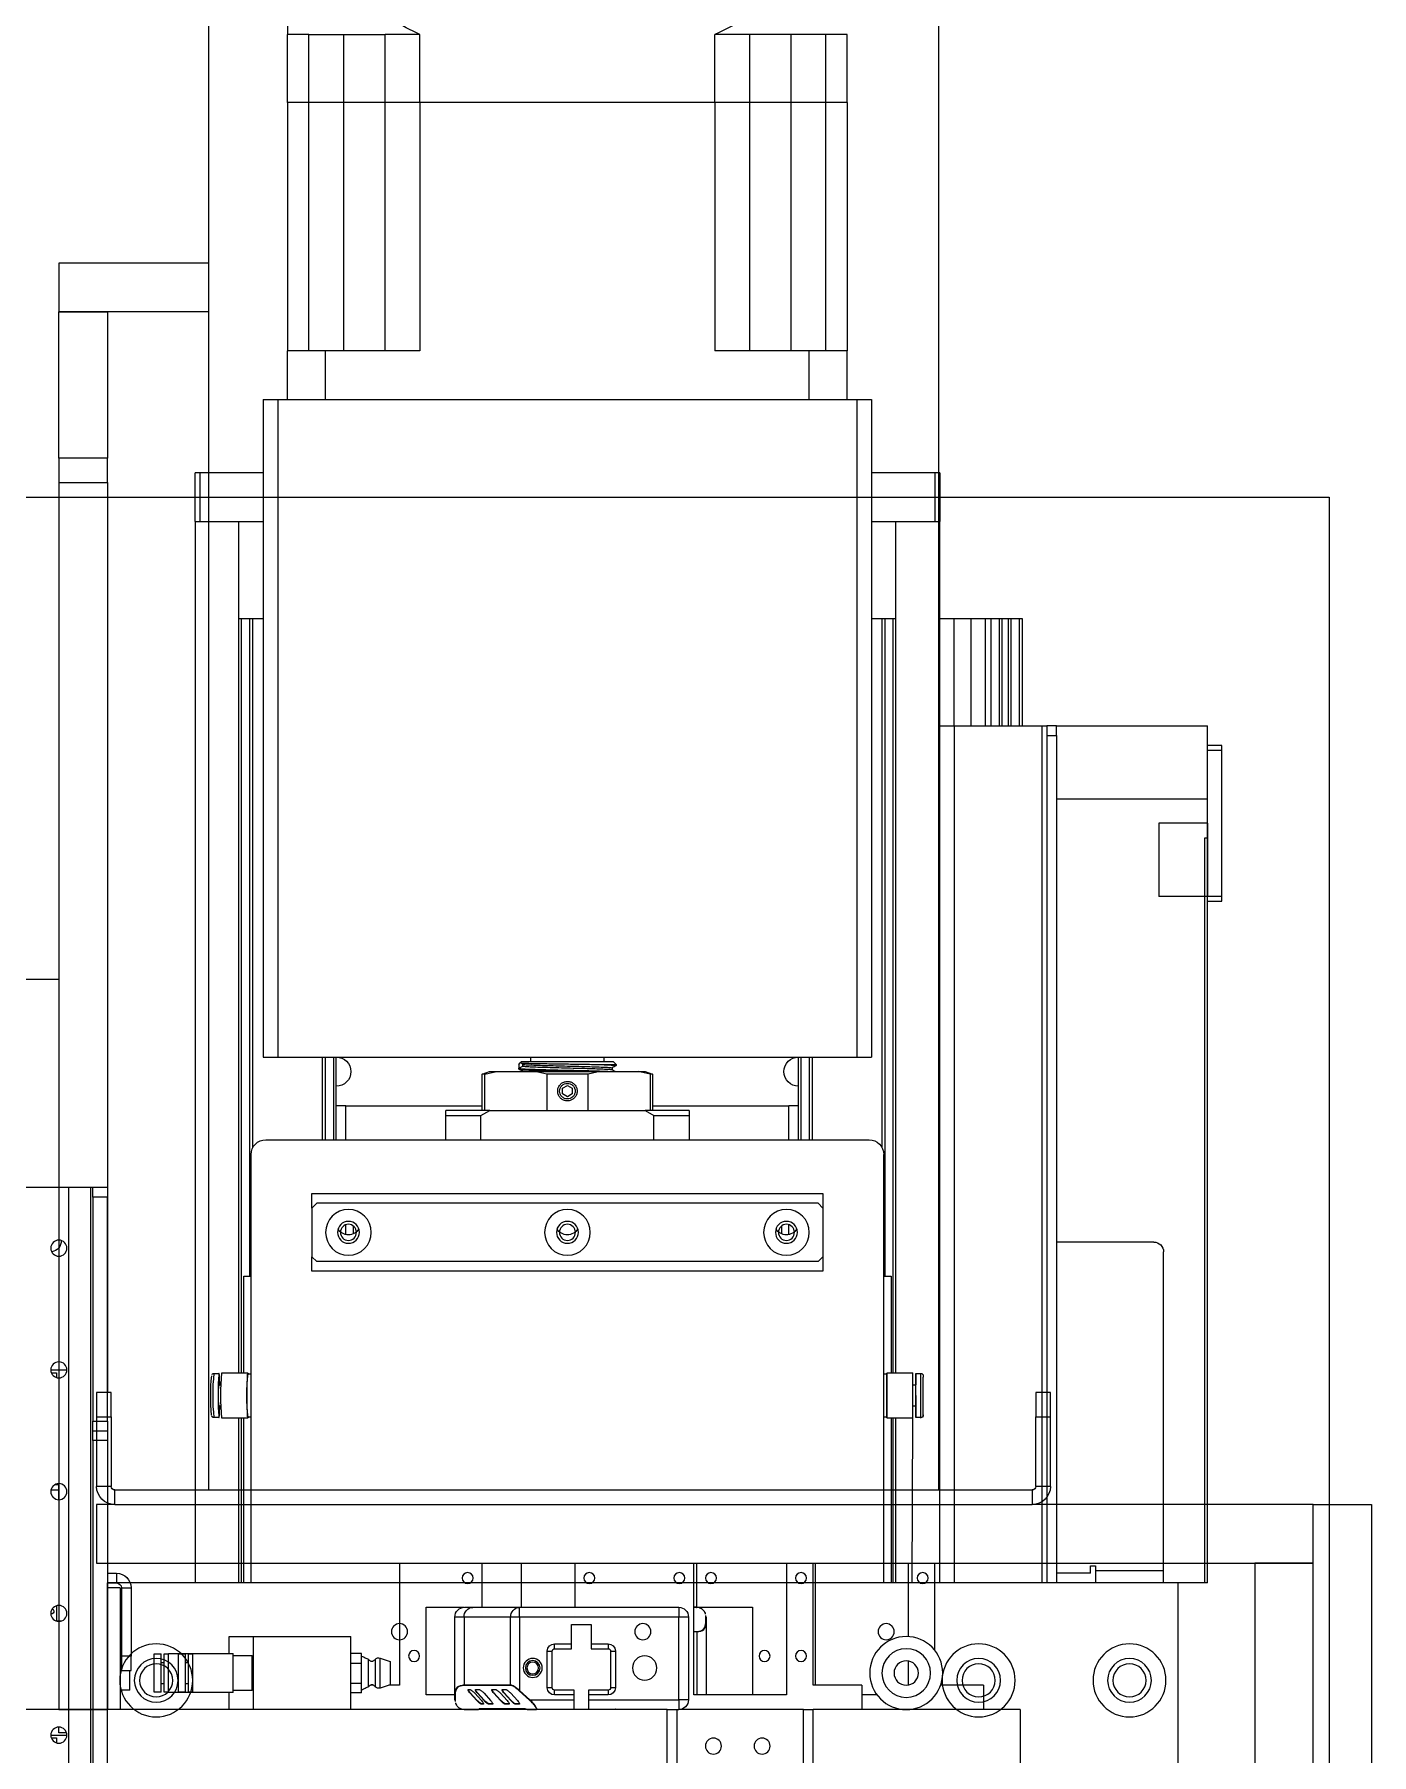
# Model space of a CAD drawing. Extents: x 500 to 100500, y -14500 to 21140.
# Drawn here: x 13982.7 to 14257.5, y -5507.3 to -5154 of the extents above; entities that cross this region are included whole.
import ezdxf

# ---------------------------------------------------------------- set-up
doc = ezdxf.new("R2010")
doc.units = 0
doc.linetypes.add('SLD-Solid', pattern=[0])
doc.layers.get('0').update_dxf_attribs({"linetype": 'CONTINUOUS'})
doc.layers.add('D', color=7, linetype='CONTINUOUS')
doc.layers.add('M06SMMF-001B', color=7, linetype='CONTINUOUS')
doc.layers.add('MODEL', color=7, linetype='SLD-Solid', lineweight=15)

# ---------------------------------------------------------------- blocks, each defined once
blk = doc.blocks.new('KA$C91237a23')
at = {"color": 0}
blk.add_lwpolyline([(244, 637.31), (340, 637.31), (340, 1345.85), (244, 1345.85)], close=True, dxfattribs=at)
at = {"layer": 'MODEL', "color": 4}
for p, q in [((84, 1582.6), (88.38, 1582.6)), ((84, 1568.6), (84, 1582.6)), ((88.38, 1582.6), (104.04, 1582.6)), ((88.38, 1568.6), (88.38, 1582.6)), ((95.54, 1568.6), (95.54, 1582.6)), ((104.04, 1582.6), (111.19, 1582.6)), ((104.04, 1568.6), (104.04, 1582.6)), ((111.19, 1568.6), (111.19, 1582.6)), ((171.81, 1582.6), (178.96, 1582.6)), ((171.81, 1568.6), (171.81, 1582.6)), ((178.96, 1568.6), (178.96, 1582.6)), ((194.62, 1582.6), (178.96, 1582.6)), ((187.46, 1568.6), (187.46, 1582.6)), ((194.62, 1582.6), (199, 1582.6)), ((194.62, 1568.6), (194.62, 1582.6)), ((199, 1568.6), (199, 1582.6)), ((84, 1568.6), (88.38, 1568.6)), ((84, 1568.6), (84, 1517.6)), ((88.38, 1568.6), (95.54, 1568.6)), ((88.38, 1517.6), (88.38, 1568.6)), ((95.54, 1568.6), (104.04, 1568.6)), ((95.54, 1517.6), (95.54, 1568.6)), ((104.04, 1568.6), (111.19, 1568.6)), ((104.04, 1517.6), (104.04, 1568.6)), ((111.19, 1568.6), (171.81, 1568.6)), ((111.19, 1568.6), (111.19, 1517.6)), ((171.81, 1568.6), (178.96, 1568.6)), ((171.81, 1568.6), (171.81, 1517.6)), ((178.96, 1568.6), (187.46, 1568.6)), ((178.96, 1517.6), (178.96, 1568.6)), ((187.46, 1568.6), (194.62, 1568.6)), ((187.46, 1517.6), (187.46, 1568.6)), ((194.62, 1568.6), (199, 1568.6)), ((194.62, 1517.6), (194.62, 1568.6)), ((199, 1568.6), (199, 1517.6)), ((84, 1517.6), (91.8, 1517.6)), ((84, 1507.6), (84, 1517.6)), ((91.8, 1517.6), (111.19, 1517.6)), ((91.8, 1507.6), (91.8, 1517.6)), ((171.81, 1517.6), (191.2, 1517.6)), ((191.2, 1507.6), (191.2, 1517.6)), ((191.2, 1517.6), (199, 1517.6)), ((199, 1507.6), (199, 1517.6)), ((79, 1507.6), (79, 1372.6)), ((82, 1507.6), (79, 1507.6)), ((82, 1507.6), (82, 1372.6)), ((201, 1507.6), (82, 1507.6)), ((201, 1507.6), (201, 1372.6)), ((204, 1507.6), (201, 1507.6)), ((204, 1507.6), (204, 1372.6)), ((65, 1492.6), (65, 1482.6)), ((65, 1492.6), (66, 1492.6)), ((66, 1492.6), (66, 1482.6)), ((66, 1492.6), (79, 1492.6)), ((204, 1492.6), (217, 1492.6)), ((217, 1492.6), (217, 1482.6)), ((217, 1492.6), (218, 1492.6)), ((218, 1482.6), (218, 1492.6)), ((65, 1264.6), (65, 1482.6)), ((74, 1482.6), (65, 1482.6)), ((74, 1462.6), (74, 1482.6)), ((79, 1482.6), (74, 1482.6)), ((209, 1482.6), (204, 1482.6)), ((209, 1462.6), (209, 1482.6)), ((218, 1482.6), (209, 1482.6)), ((218, 1482.6), (218, 1264.6)), ((48, 1440.6), (48, 1462.6)), ((48, 1462.6), (48.61, 1462.6)), ((48.61, 1440.6), (48.61, 1462.6)), ((48.61, 1462.6), (50.31, 1462.6)), ((50.31, 1440.6), (50.31, 1462.6)), ((50.31, 1462.6), (50.84, 1462.6)), ((50.84, 1440.6), (50.84, 1462.6)), ((50.84, 1462.6), (52.17, 1462.6)), ((52.17, 1440.6), (52.17, 1462.6)), ((52.17, 1462.6), (52.69, 1462.6)), ((52.69, 1440.6), (52.69, 1462.6)), ((52.69, 1462.6), (54.4, 1462.6)), ((54.4, 1440.6), (54.4, 1462.6)), ((54.4, 1462.6), (55.62, 1462.6)), ((55.62, 1440.6), (55.62, 1462.6)), ((55.62, 1462.6), (58.55, 1462.6)), ((58.55, 1440.6), (58.55, 1462.6)), ((58.55, 1462.6), (62, 1462.6)), ((62, 1440.6), (62, 1462.6)), ((62, 1462.6), (65, 1462.6)), ((65, 1440.6), (65, 1462.6)), ((65, 1462.6), (65, 1462.6)), ((74, 1307.75), (74, 1462.6)), ((74, 1462.6), (74.53, 1462.6)), ((74, 1307.75), (74, 1462.6)), ((74, 1462.6), (74, 1462.6)), ((74.53, 1307.75), (74.53, 1462.6)), ((74.53, 1462.6), (76.23, 1462.6)), ((76.23, 1327.6), (76.23, 1462.6)), ((76.23, 1462.6), (76.84, 1462.6)), ((76.84, 1353.99), (76.84, 1462.6)), ((76.84, 1462.6), (79, 1462.6)), ((204, 1462.6), (206.16, 1462.6)), ((206.16, 1353.99), (206.16, 1462.6)), ((206.16, 1462.6), (206.77, 1462.6)), ((206.77, 1327.6), (206.77, 1462.6)), ((206.77, 1462.6), (208.47, 1462.6)), ((208.47, 1307.75), (208.47, 1462.6)), ((208.47, 1462.6), (209, 1462.6)), ((209, 1307.75), (209, 1462.6)), ((10, 1425.6), (10, 1440.6)), ((41, 1440.6), (10, 1440.6)), ((41, 1438.6), (41, 1440.6)), ((41, 1440.6), (43, 1440.6)), ((43, 1438.6), (41, 1438.6)), ((41, 1438.6), (41, 1264.6)), ((43, 1440.6), (43, 1438.6)), ((44, 1440.6), (43, 1440.6)), ((43, 1438.6), (43, 1264.6)), ((62, 1440.6), (44, 1440.6)), ((44, 1440.6), (44, 1264.6)), ((65, 1440.6), (62, 1440.6)), ((62, 1440.6), (62, 1264.6)), ((7, 1436.6), (10, 1436.6)), ((7, 1435.6), (7, 1436.6)), ((7, 1405.6), (7, 1435.6)), ((10, 1435.6), (7, 1435.6)), ((10, 1405.6), (10, 1435.6)), ((41, 1425.6), (10, 1425.6)), ((10, 1420.6), (10, 1405.6)), ((10, 1420.6), (20, 1420.6)), ((20, 1420.6), (20, 1405.6)), ((10.5, 1417.6), (10, 1417.6)), ((10, 1264.6), (10, 1417.6)), ((10.5, 1264.6), (10.5, 1417.6)), ((7, 1405.6), (10, 1405.6)), ((7, 1404.6), (7, 1405.6)), ((10, 1404.6), (7, 1404.6)), ((10, 1405.6), (20, 1405.6)), ((82, 1372.6), (79, 1372.6)), ((201, 1372.6), (82, 1372.6)), ((91.16, 1355.6), (91.16, 1372.6)), ((91.77, 1355.6), (91.77, 1372.6)), ((93.47, 1355.6), (93.47, 1372.6)), ((94, 1355.6), (94, 1372.6)), ((132, 1371.6), (131.5, 1371.1)), ((131.5, 1371.1), (131.5, 1370.85)), ((136.53, 1371.1), (131.5, 1371.1)), ((132, 1371.6), (151, 1371.6)), ((134, 1372.6), (134, 1371.6)), ((149, 1371.6), (149, 1372.6)), ((150.69, 1370.76), (150.69, 1371.13)), ((151.5, 1370.29), (150.69, 1370.76)), ((151.18, 1371.42), (151, 1371.6)), ((151.5, 1371.1), (151.18, 1371.42)), ((151.5, 1371.1), (151.5, 1370.29)), ((189, 1355.6), (189, 1372.6)), ((189, 1355.6), (189, 1372.6)), ((189.53, 1355.6), (189.53, 1372.6)), ((191.23, 1355.6), (191.23, 1372.6)), ((191.84, 1355.6), (191.84, 1372.6)), ((204, 1372.6), (201, 1372.6)), ((125.5, 1369.6), (124, 1369.1)), ((124, 1369.1), (124, 1361.6)), ((124, 1369.1), (124.52, 1369.1)), ((124.52, 1369.1), (126.96, 1369.6)), ((124.52, 1369.1), (124.52, 1361.6)), ((126.96, 1369.6), (125.5, 1369.6)), ((134.83, 1369.6), (126.96, 1369.6)), ((132.31, 1370.38), (132.31, 1370.01)), ((148.17, 1369.6), (134.83, 1369.6)), ((134.83, 1369.6), (137.27, 1369.1)), ((137.27, 1369.1), (145.73, 1369.1)), ((137.27, 1361.6), (137.27, 1369.1)), ((145.73, 1369.1), (148.17, 1369.6)), ((145.73, 1369.1), (145.73, 1361.6)), ((156.04, 1369.6), (148.17, 1369.6)), ((150.69, 1369.6), (150.69, 1369.63)), ((150.69, 1369.6), (150.69, 1369.63)), ((151.5, 1370.1), (151.5, 1370.29)), ((158.48, 1369.1), (156.04, 1369.6)), ((157.5, 1369.6), (156.04, 1369.6)), ((159, 1369.1), (157.5, 1369.6)), ((158.48, 1361.6), (158.48, 1369.1)), ((158.48, 1369.1), (159, 1369.1)), ((159, 1361.6), (159, 1369.1)), ((141.5, 1366.75), (140.5, 1366.18)), ((140.5, 1366.18), (140.5, 1365.02)), ((140.5, 1365.02), (141.5, 1364.45)), ((142.5, 1366.18), (141.5, 1366.75)), ((141.5, 1364.45), (142.5, 1365.02)), ((142.5, 1365.02), (142.5, 1366.18)), ((94, 1362.6), (96, 1362.6)), ((96, 1355.6), (96, 1362.6)), ((124, 1362.6), (96, 1362.6)), ((116.5, 1361.6), (125.55, 1361.6)), ((116.5, 1361.6), (116.5, 1360.6)), ((123.72, 1360.6), (116.5, 1360.6)), ((116.5, 1360.6), (116.5, 1355.6)), ((125.55, 1361.6), (123.72, 1360.6)), ((123.72, 1355.6), (123.72, 1360.6)), ((157.45, 1361.6), (125.55, 1361.6)), ((159.28, 1360.6), (157.45, 1361.6)), ((157.45, 1361.6), (166.5, 1361.6)), ((187, 1362.6), (159, 1362.6)), ((159.28, 1355.6), (159.28, 1360.6)), ((166.5, 1360.6), (159.28, 1360.6)), ((166.5, 1360.6), (166.5, 1361.6)), ((166.5, 1355.6), (166.5, 1360.6)), ((187, 1355.6), (187, 1362.6)), ((187, 1362.6), (189, 1362.6)), ((203.5, 1355.6), (79.5, 1355.6)), ((76.5, 1264.6), (76.5, 1352.6)), ((206.5, 1264.6), (206.5, 1352.6)), ((194, 1344.6), (89, 1344.6)), ((89, 1344.6), (89, 1341.6)), ((90, 1342.6), (89, 1341.6)), ((90, 1342.6), (193, 1342.6)), ((194, 1341.6), (193, 1342.6)), ((194, 1341.6), (194, 1344.6)), ((239, 1345.85), (236, 1345.85)), ((236, 1345.85), (236, 1343.85)), ((236, 1343.85), (239, 1343.85)), ((236, 1297.85), (236, 1343.85)), ((236, 1343.85), (239, 1343.85)), ((236, 1297.85), (236, 1343.85)), ((239, 1343.85), (239, 1345.85)), ((239.5, 1345.85), (239, 1345.85)), ((239.5, 1345.85), (239, 1345.85)), ((239, 1343.85), (239, 1297.85)), ((239, 1343.85), (239, 1297.85)), ((371, 1345.85), (239.5, 1345.85)), ((371, 1345.85), (239.5, 1345.85)), ((239.5, 1345.85), (239.5, 1202.6)), ((89, 1341.6), (89, 1331.6)), ((194, 1341.6), (194, 1331.6)), ((96, 1336.15), (96, 1338.17)), ((97.5, 1337.91), (97.5, 1336.31)), ((185.5, 1337.91), (185.5, 1336.31)), ((187, 1336.15), (187, 1338.17)), ((19, 1264.6), (19, 1332.6)), ((21, 1334.6), (41, 1334.6)), ((89, 1331.6), (90, 1330.6)), ((89, 1331.6), (89, 1328.6)), ((89, 1328.6), (194, 1328.6)), ((90, 1330.6), (193, 1330.6)), ((193, 1330.6), (194, 1331.6)), ((194, 1328.6), (194, 1331.6)), ((76.5, 1327.6), (75, 1327.6)), ((75, 1327.6), (75, 1307.75)), ((208, 1327.6), (206.5, 1327.6)), ((208, 1307.75), (208, 1327.6)), ((69.9, 1307.65), (68.9, 1307.65)), ((75.85, 1307.75), (70.5, 1307.75)), ((76.5, 1307.55), (75.85, 1307.55)), ((207.14, 1307.55), (206.5, 1307.55)), ((212.49, 1307.75), (207.14, 1307.75)), ((214.09, 1307.65), (213.09, 1307.65)), ((244.35, 1308.27), (247.65, 1308.27)), ((246.5, 1307.77), (246.5, 1306.78)), ((247.54, 1307.77), (246.5, 1307.77)), ((70.5, 1305.3), (69.9, 1305.3)), ((213.09, 1305.3), (212.65, 1305.3)), ((69.9, 1300.91), (70.5, 1300.91)), ((212.65, 1300.91), (213.09, 1300.91)), ((68.9, 1298.55), (69.9, 1298.55)), ((70.5, 1298.45), (75.85, 1298.45)), ((74, 1264.6), (74, 1298.55)), ((74, 1264.6), (74, 1298.55)), ((74.53, 1264.6), (74.53, 1298.55)), ((75, 1298.55), (75, 1264.6)), ((75.85, 1298.65), (76.5, 1298.65)), ((206.5, 1298.65), (207.14, 1298.65)), ((207.14, 1298.45), (212.49, 1298.45)), ((208, 1264.6), (208, 1298.45)), ((208.47, 1264.6), (208.47, 1298.45)), ((209, 1264.6), (209, 1298.45)), ((213.09, 1298.55), (214.09, 1298.55)), ((239, 1297.85), (236, 1297.85)), ((236, 1297.85), (236, 1295.85)), ((239, 1297.85), (236, 1297.85)), ((239, 1295.85), (239, 1297.85)), ((239, 1295.85), (236, 1295.85)), ((236, 1295.85), (236, 1293.85)), ((236, 1293.85), (239, 1293.85)), ((236, 1293.85), (236, 1264.6)), ((236, 1293.85), (239, 1293.85)), ((239, 1293.85), (239, 1295.85)), ((239, 1293.85), (239, 1202.6)), ((246, 1281.7), (246, 1284.77)), ((246, 1284.77), (246.5, 1284.77)), ((247.6, 1283.74), (246, 1283.74)), ((246.5, 1284.92), (246.5, 1284.77)), ((246.5, 1284.77), (246.84, 1284.77)), ((19, 1264.6), (19, 1267.1)), ((19, 1267.1), (33, 1267.1)), ((34, 1268.1), (33, 1268.1)), ((33, 1268.1), (33, 1267.1)), ((33, 1267.1), (33, 1264.6)), ((34, 1266.6), (34, 1268.1)), ((34, 1266.6), (41, 1266.6)), ((10, 1264.6), (236, 1264.6)), ((16, 1202.6), (16, 1264.6)), ((236, 1202.6), (236, 1264.6)), ((246.5, 1259.92), (246.5, 1256.78)), ((245.53, 1256.77), (246.47, 1256.77)), ((244.35, 1233.27), (247.65, 1233.27)), ((244.41, 1233.8), (246, 1233.8)), ((246, 1233.8), (246, 1235)), ((247.54, 1232.77), (246.5, 1232.77)), ((246.5, 1232.77), (246.5, 1231.78))]:
    blk.add_line(p, q, dxfattribs=at)
at = {"layer": 'MODEL', "color": 4, "flags": 128}
for points in [[(68.9, 1303.1), (68.9, 1304.38), (68.9, 1305.56), (68.9, 1306.54), (68.9, 1307.24), (68.9, 1307.6), (68.9, 1307.65)], [(69.9, 1303.1), (69.9, 1304.38), (69.9, 1305.56), (69.9, 1306.54), (69.9, 1307.24), (69.9, 1307.6), (69.9, 1307.6), (69.9, 1307.24), (69.9, 1306.54), (69.9, 1305.56), (69.9, 1305.3)], [(70.5, 1303.1), (70.5, 1304.41), (70.5, 1305.61), (70.5, 1306.61), (70.5, 1307.33), (70.5, 1307.7), (70.5, 1307.75)], [(75.85, 1307.55), (75.85, 1307.7), (75.85, 1307.7), (75.85, 1307.33), (75.85, 1306.61), (75.85, 1305.61), (75.85, 1304.41), (75.85, 1303.1)], [(75.85, 1303.1), (75.85, 1304.35), (75.85, 1305.51), (75.85, 1306.46), (75.85, 1307.15), (75.85, 1307.5), (75.85, 1307.55)], [(207.09, 1298.65), (207.12, 1298.5), (207.17, 1298.5), (207.22, 1298.87), (207.26, 1299.59), (207.3, 1300.59), (207.32, 1301.79), (207.33, 1303.1), (207.32, 1304.41), (207.3, 1305.61), (207.26, 1306.61), (207.22, 1307.33), (207.17, 1307.7), (207.12, 1307.7), (207.09, 1307.55)], [(212.93, 1305.3), (212.94, 1305.56), (212.97, 1306.54), (213.02, 1307.24), (213.06, 1307.6), (213.11, 1307.6), (213.16, 1307.24), (213.21, 1306.54), (213.24, 1305.56), (213.26, 1304.38), (213.27, 1303.1), (213.26, 1301.82), (213.24, 1300.64), (213.21, 1299.66), (213.16, 1298.96), (213.11, 1298.6), (213.06, 1298.6), (213.02, 1298.96), (212.97, 1299.66), (212.94, 1300.64), (212.93, 1300.91)], [(68.4, 1303.1), (68.4, 1304.29), (68.4, 1305.38), (68.4, 1306.27), (68.4, 1306.87), (68.4, 1306.88)], [(69.9, 1303.1), (69.9, 1303.94), (69.9, 1304.65), (69.9, 1305.13), (69.9, 1305.3)], [(69.9, 1303.1), (69.9, 1300.64), (69.9, 1299.66), (69.9, 1298.96), (69.9, 1298.6), (69.9, 1298.6), (69.9, 1298.96), (69.9, 1299.66), (69.9, 1300.64), (69.9, 1301.82), (69.9, 1304.85)], [(68.4, 1298.65), (68.4, 1299.33), (68.4, 1299.93), (68.4, 1300.82), (68.4, 1301.91), (68.4, 1303.1)], [(68.9, 1298.45), (68.9, 1298.6), (68.9, 1298.96), (68.9, 1299.66), (68.9, 1300.64), (68.9, 1301.82), (68.9, 1303.1)], [(69.9, 1300.91), (69.9, 1301.07), (69.9, 1301.55), (69.9, 1302.26), (69.9, 1303.1)], [(70.65, 1264.6), (70.5, 1298.5), (70.5, 1298.87), (70.5, 1299.59), (70.5, 1300.59), (70.5, 1301.79), (70.5, 1303.1)], [(75.85, 1303.1), (75.85, 1301.79), (75.85, 1300.59), (75.85, 1299.59), (75.85, 1298.87), (75.85, 1298.5), (75.85, 1298.5), (75.86, 1300.91)], [(75.85, 1298.58), (75.85, 1298.7), (75.85, 1299.05), (75.85, 1299.74), (75.85, 1300.69), (75.85, 1301.85), (75.85, 1303.1)]]:
    blk.add_lwpolyline(points, dxfattribs=at)
at = {"layer": 'MODEL', "color": 4}
for centre, radius in [((96.5, 1336.6), 4.7), ((96.5, 1336.6), 2.25), ((141.5, 1336.6), 4.7), ((141.5, 1336.6), 2.25), ((186.5, 1336.6), 4.7), ((186.5, 1336.6), 2.25), ((96.5, 1336.6), 1.65), ((141.5, 1336.6), 1.65), ((186.5, 1336.6), 1.65), ((246, 1333.35), 1.65), ((246, 1333.35), 1.65), ((246, 1308.35), 1.65), ((246, 1308.35), 1.65), ((246, 1283.35), 1.65), ((246, 1283.35), 1.65), ((246, 1258.35), 1.65), ((246, 1258.35), 1.65), ((76, 1254.6), 1.65), ((126, 1254.6), 1.65), ((176, 1254.6), 1.65), ((26, 1244.6), 7.5), ((57, 1244.6), 7.5), ((226, 1244.6), 7.5), ((26, 1244.6), 4.5), ((26, 1244.6), 3.4), ((57, 1244.6), 4.5), ((57, 1244.6), 3.4), ((226, 1244.6), 4.5), ((226, 1244.6), 3.4), ((246, 1233.35), 1.65), ((246, 1233.35), 1.65)]:
    blk.add_circle(centre, radius, dxfattribs=at)
for centre, radius, start, end in [((94, 1369.6), 3, 270, 90), ((189, 1369.6), 3, 90, 270), ((79.5, 1352.6), 3, 90, 180), ((203.5, 1352.6), 3, 0, 90), ((96.5, 1338.6), 2.5, 211.2484, 270), ((96.5, 1338.6), 2.5, 270, 328.7516), ((141.5, 1338.6), 2.5, 211.2484, 270), ((141.5, 1338.6), 2.5, 270, 328.7516), ((186.5, 1338.6), 2.5, 211.2484, 270), ((186.5, 1338.6), 2.5, 270, 328.7516), ((21, 1332.6), 2, 90, 180), ((247.75, 1334.85), 2.25, 178.1463, 263.0563), ((163.27, 1303.1), 44.09, 354.2079, 5.7921), ((166.65, 1303.1), 46.08, 354.2079, 5.7921), ((169.23, 1303.1), 45.09, 354.2079, 5.7921), ((172.4, 1303.05), 42.39, 354.6197, 5.5499), ((190.47, 1303.1), 22.72, 354.457, 5.543), ((247.5, 1258.77), 0.5, 103.9711, 287.3394)]:
    blk.add_arc(centre, radius, start, end, dxfattribs=at)
for points, knots in [([(93.35, 1592.6), (95.44, 1591.28), (99.46, 1588.77), (105.41, 1585.41), (109.32, 1583.51), (111.19, 1582.6)], [0, 0, 0, 0, 0.362975, 0.694626, 1, 1, 1, 1]), ([(171.81, 1582.6), (173.69, 1583.52), (177.61, 1585.42), (183.55, 1588.77), (187.56, 1591.29), (189.65, 1592.6)], [0, 0, 0, 0, 0.306424, 0.638137, 1, 1, 1, 1]), ([(199, 1592.6), (199, 1591.28), (199, 1588.77), (199, 1585.41), (199, 1583.51), (199, 1582.6)], [0, 0, 0, 0, 0.36299, 0.69464, 1, 1, 1, 1]), ([(136.53, 1371.1), (135.79, 1371.08), (134.35, 1371.04), (132.73, 1370.98), (131.77, 1370.91), (131.39, 1370.87), (131.53, 1370.84), (131.55, 1370.84)], [0, 0, 0, 0, 0.243003, 0.481895, 0.724939, 0.963831, 1, 1, 1, 1]), ([(131.51, 1370.84), (131.64, 1370.76), (131.91, 1370.61), (132.18, 1370.45), (132.31, 1370.38)], [0, 0, 0, 0, 0.5051852, 1, 1, 1, 1]), ([(150.55, 1371.1), (150.51, 1371.09), (150.4, 1371.06), (149.53, 1371), (148.08, 1370.94), (146.15, 1370.88), (143.91, 1370.82), (141.5, 1370.76), (139.09, 1370.7), (136.85, 1370.63), (134.93, 1370.57), (133.46, 1370.51), (132.49, 1370.44), (132.37, 1370.4), (132.31, 1370.38)], [0, 0, 0, 0, 0.048233, 0.1357083, 0.2216891, 0.3076699, 0.3951452, 0.4811261, 0.5671069, 0.6545822, 0.740563, 0.8265439, 0.9140192, 1, 1, 1, 1]), ([(150.69, 1370.76), (150.63, 1370.74), (150.51, 1370.7), (149.54, 1370.63), (148.07, 1370.57), (146.15, 1370.51), (143.91, 1370.44), (141.5, 1370.38), (139.09, 1370.32), (136.85, 1370.25), (134.93, 1370.19), (133.46, 1370.13), (132.53, 1370.07), (132.41, 1370.03), (132.36, 1370.02)], [0, 0, 0, 0, 0.083962, 0.1693835, 0.2533455, 0.3373075, 0.422729, 0.506691, 0.590653, 0.6760745, 0.7600365, 0.8439986, 0.92942, 1, 1, 1, 1]), ([(151.09, 1371.4), (151.07, 1371.4), (150.98, 1371.37), (149.99, 1371.33), (148.23, 1371.29), (146.45, 1371.26), (144.46, 1371.22), (141.71, 1371.18), (138.77, 1371.14), (137.15, 1371.11), (136.53, 1371.1)], [0, 0, 0, 0, 0.046526, 0.215043, 0.383555, 0.46743, 0.553184, 0.723756, 0.894276, 1, 1, 1, 1]), ([(150.63, 1371.1), (150.76, 1371.18), (150.92, 1371.27), (151.08, 1371.37), (151.1, 1371.38)], [0, 0, 0, 0, 0.857949, 1, 1, 1, 1]), ([(132.32, 1370.02), (132.18, 1369.94), (131.94, 1369.8), (131.71, 1369.66), (131.6, 1369.6)], [0, 0, 0, 0, 0.564403, 1, 1, 1, 1]), ([(151.5, 1370.29), (151.43, 1370.27), (151.3, 1370.23), (150.25, 1370.16), (148.65, 1370.1), (146.56, 1370.04), (144.12, 1369.97), (141.5, 1369.91), (138.88, 1369.85), (136.44, 1369.79), (134.36, 1369.73), (132.72, 1369.66), (132.14, 1369.62), (131.85, 1369.6)], [0, 0, 0, 0, 0.090479, 0.18253, 0.273009, 0.363488, 0.455539, 0.546018, 0.636497, 0.728548, 0.819027, 0.909506, 1, 1, 1, 1]), ([(151.35, 1370.07), (151.31, 1370.06), (151.19, 1370.03), (150.24, 1369.97), (148.66, 1369.91), (146.56, 1369.85), (144.12, 1369.79), (141.51, 1369.73), (138.89, 1369.66), (137.32, 1369.62), (136.53, 1369.6)], [0, 0, 0, 0, 0.074318, 0.208188, 0.339772, 0.471356, 0.605226, 0.73681, 0.867262, 1, 1, 1, 1]), ([(141.6, 1367.6), (141.82, 1367.56), (142.27, 1367.5), (142.85, 1367.13), (143.28, 1366.6), (143.51, 1365.95), (143.51, 1365.27), (143.29, 1364.63), (142.87, 1364.09), (142.29, 1363.72), (141.63, 1363.57), (140.95, 1363.64), (140.33, 1363.93), (139.85, 1364.41), (139.55, 1365.02), (139.46, 1365.7), (139.61, 1366.37), (139.97, 1366.95), (140.5, 1367.37), (141.08, 1367.59), (141.45, 1367.6), (141.6, 1367.6)], [0, 0, 0, 0, 0.0534906, 0.1069723, 0.1606751, 0.2144681, 0.2679869, 0.321296, 0.3747861, 0.4285655, 0.4822927, 0.5357096, 0.5890411, 0.6426413, 0.6964516, 0.750083, 0.8034232, 0.8568154, 0.9105199, 0.9643119, 1, 1, 1, 1]), ([(141.5, 1367.2), (141.7, 1367.18), (142.01, 1367.15), (142.38, 1366.95), (142.64, 1366.74), (142.85, 1366.48), (143.04, 1366.11), (143.14, 1365.6), (143.04, 1365.09), (142.85, 1364.72), (142.64, 1364.46), (142.39, 1364.25), (142.01, 1364.06), (141.5, 1363.96), (140.99, 1364.06), (140.62, 1364.25), (140.36, 1364.46), (140.15, 1364.72), (139.96, 1365.09), (139.86, 1365.6), (139.96, 1366.11), (140.15, 1366.48), (140.36, 1366.74), (140.62, 1366.95), (140.99, 1367.15), (141.3, 1367.18), (141.5, 1367.2)], [0, 0, 0, 0, 0.059861, 0.092404, 0.125, 0.157543, 0.190139, 0.25, 0.309861, 0.342404, 0.375, 0.407543, 0.440139, 0.5, 0.559861, 0.592404, 0.625, 0.657543, 0.690139, 0.75, 0.809861, 0.842404, 0.875, 0.907543, 0.940139, 1, 1, 1, 1]), ([(150.63, 1369.6), (150.76, 1369.68), (151.03, 1369.84), (151.3, 1370), (151.44, 1370.07)], [0, 0, 0, 0, 0.499997, 1, 1, 1, 1]), ([(68.9, 1307.64), (68.85, 1307.64), (68.76, 1307.64), (68.63, 1307.58), (68.53, 1307.49), (68.46, 1307.4), (68.43, 1307.32), (68.41, 1307.25), (68.4, 1307.21), (68.4, 1307.19), (68.4, 1307.17), (68.4, 1307.17), (68.4, 1307.15), (68.4, 1307.12), (68.4, 1307.07), (68.4, 1306.89), (68.4, 1306.88)], [0, 0, 0, 0, 0.060624, 0.13239, 0.191305, 0.24113, 0.282402, 0.314643, 0.335711, 0.345639, 0.354083, 0.366465, 0.391816, 0.4749, 0.983881, 1, 1, 1, 1]), ([(214.52, 1307.42), (214.51, 1307.42), (214.5, 1307.45), (214.42, 1307.54), (214.28, 1307.63), (214.15, 1307.64), (214.09, 1307.65)], [0, 0, 0, 0, 0.027044, 0.329252, 0.668153, 1, 1, 1, 1]), ([(68.4, 1299.11), (68.4, 1299.09), (68.4, 1299.06), (68.4, 1299.03), (68.4, 1299.01), (68.4, 1298.98), (68.42, 1298.92), (68.45, 1298.82), (68.53, 1298.7), (68.66, 1298.6), (68.8, 1298.55), (68.88, 1298.56), (68.9, 1298.56)], [0, 0, 0, 0, 0.345821, 0.376862, 0.395025, 0.414423, 0.461951, 0.555375, 0.653227, 0.801866, 0.94441, 1, 1, 1, 1]), ([(214.08, 1298.55), (214.09, 1298.55), (214.16, 1298.54), (214.29, 1298.58), (214.42, 1298.67), (214.51, 1298.76), (214.55, 1298.85), (214.57, 1298.88), (214.57, 1298.9)], [0, 0, 0, 0, 0.0381837, 0.2893625, 0.4915375, 0.6717849, 0.8447827, 1, 1, 1, 1])]:
    blk.add_open_spline(points, degree=3, knots=knots, dxfattribs=at)
blk = doc.blocks.new('KA$C6148ecdc')
at = {"linetype": 'Continuous', "lineweight": 25}
for p, q in [((89, 620.1), (89, 292.1)), ((239, 620.1), (239, 292.1)), ((239, 544), (269.75, 544)), ((269.75, 544), (269.75, 534)), ((239, 534), (269.75, 534)), ((259.75, 534), (259.75, 504)), ((269.75, 534), (259.75, 534)), ((269.75, 504), (269.75, 534)), ((259.75, 504), (269.75, 504)), ((259.75, 499), (259.75, 504)), ((269.75, 504), (269.75, 499)), ((269.75, 499), (259.75, 499)), ((259.75, 499), (259.75, 312.1)), ((269.75, 499), (269.75, 247)), ((269.75, 397), (269.75, 247)), ((284.75, 397), (269.75, 397)), ((66, 307.1), (66, 312.1)), ((66, 312.1), (69, 312.1)), ((69, 312.1), (69, 307.1)), ((259, 307.1), (259, 312.1)), ((259, 312.1), (262, 312.1)), ((262, 312.1), (262, 307.1)), ((69, 307.1), (66, 307.1)), ((66, 292.84), (66, 307.1)), ((69, 292.84), (69, 307.1)), ((262, 307.1), (259, 307.1)), ((259, 307.1), (259, 292.84)), ((262, 307.1), (262, 292.84)), ((66, 292.84), (69, 292.84)), ((69.74, 292.1), (69.74, 289.1)), ((258.26, 292.1), (69.74, 292.1)), ((258.26, 289.1), (258.26, 292.1)), ((259, 292.84), (262, 292.84)), ((12, 289.1), (0, 289.1)), ((0, 289.1), (0, 82.1)), ((12, 82.1), (12, 289.1)), ((12, 289.1), (69.74, 289.1)), ((12, 277.1), (12, 289.1)), ((258.26, 289.1), (69.74, 289.1)), ((258.26, 289.1), (262, 289.1)), ((259.75, 289.41), (259.75, 289.1)), ((262, 289.1), (262, 277.1)), ((262, 277.1), (12, 277.1)), ((12, 277.1), (24, 277.1)), ((12, 227.1), (12, 277.1)), ((24, 277.1), (24, 227.1)), ((89.75, 259.16), (89.75, 277.1)), ((95.25, 277.1), (95.25, 261.99)), ((114.25, 252), (114.25, 277.1)), ((114.75, 252), (114.75, 277.1)), ((120.25, 277.1), (120.25, 250)), ((138.75, 277.1), (138.75, 268)), ((139.25, 250), (139.25, 277.1)), ((163.75, 277.1), (163.75, 268)), ((174.75, 277.1), (174.75, 268)), ((182.75, 268), (182.75, 277.1)), ((199.75, 277.1), (199.75, 252)), ((259.75, 277.1), (259.75, 247)), ((256.9, 272), (254.9, 272)), ((254.9, 272), (254.9, 258)), ((256.9, 272), (256.9, 258)), ((257.15, 272), (257.15, 247)), ((257.15, 272), (259.75, 272)), ((257.9, 275), (257.9, 273)), ((259.75, 275), (257.9, 275)), ((259.75, 273), (257.9, 273)), ((138.75, 268), (127.25, 268)), ((127.25, 268), (127.25, 250)), ((136.75, 266), (136.8, 266.25)), ((136.75, 266), (136.75, 264.82)), ((136.79, 266.07), (136.83, 266.31)), ((136.79, 264.89), (136.79, 266.07)), ((138.5, 267.94), (138.69, 267.97)), ((138.55, 267.96), (138.75, 268)), ((138.69, 267.97), (139.25, 267.97)), ((138.75, 268), (139.25, 268)), ((140.38, 266), (142.38, 266)), ((140.38, 266), (140.38, 249)), ((142.38, 268), (142.38, 266)), ((175.1, 268), (142.38, 268)), ((142.38, 249), (142.38, 266)), ((142.38, 266), (175.1, 266)), ((175.1, 266), (175.1, 268)), ((184.69, 268), (175.1, 268)), ((175.1, 266), (175.1, 250.95)), ((175.1, 266), (176.92, 266)), ((176.92, 252.05), (176.92, 266)), ((176.92, 266), (186.5, 266)), ((186.5, 266), (186.5, 252.05)), ((186.5, 266), (188.38, 266)), ((194.25, 268), (186.55, 268)), ((188.38, 250.18), (188.38, 266)), ((194.25, 250), (194.25, 268)), ((136.75, 264.84), (136.75, 264.81)), ((136.75, 264.82), (136.75, 250)), ((138.62, 262.95), (139.25, 262.95)), ((138.62, 250), (138.62, 262.95)), ((139.25, 263.02), (138.65, 263.02)), ((160.38, 264.5), (160.38, 259.5)), ((164.38, 264.5), (160.38, 264.5)), ((164.38, 259.5), (164.38, 264.5)), ((229.75, 262), (209.75, 262)), ((209.75, 247), (209.75, 262)), ((229.75, 247), (229.75, 262)), ((234.75, 262), (229.75, 262)), ((234.75, 258.5), (234.75, 262)), ((156.38, 259), (155.38, 259)), ((155.38, 259), (155.38, 251.5)), ((156.38, 259), (156.38, 251.5)), ((160.38, 260.5), (156.88, 260.5)), ((156.88, 260.5), (156.88, 259.5)), ((160.38, 259.5), (156.88, 259.5)), ((167.88, 260.5), (164.38, 260.5)), ((167.88, 259.5), (164.38, 259.5)), ((167.88, 259.5), (167.88, 260.5)), ((168.38, 251.5), (168.38, 259)), ((169.38, 259), (168.38, 259)), ((169.38, 251.5), (169.38, 259)), ((207.54, 258.55), (209.75, 258.55)), ((207.54, 256.44), (207.54, 258.55)), ((230.05, 258), (229.75, 258)), ((233.95, 258.1), (230.05, 258.1)), ((230.05, 250.9), (230.05, 258.1)), ((242.2, 258.5), (233.95, 258.5)), ((233.95, 250.5), (233.95, 258.5)), ((247.2, 258.5), (242.2, 258.5)), ((242.2, 250.5), (242.2, 258.5)), ((243.1, 258.45), (242.2, 258.45)), ((243.1, 250.55), (243.1, 258.45)), ((245.2, 258.45), (243.7, 258.45)), ((243.7, 250.55), (243.7, 258.45)), ((245.2, 250.55), (245.2, 258.45)), ((247.2, 250.5), (247.2, 258.5)), ((248.1, 258.45), (247.2, 258.45)), ((248.1, 250.55), (248.1, 258.45)), ((250.2, 258.45), (248.7, 258.45)), ((248.7, 250.55), (248.7, 258.45)), ((250.2, 250.55), (250.2, 258.45)), ((254.9, 258), (256.9, 258)), ((254.9, 255), (254.9, 258)), ((256.9, 258), (256.9, 255)), ((95.25, 256.97), (95.25, 252.03)), ((203.7, 257.58), (201.66, 256.9)), ((201.66, 256.86), (201.66, 252.11)), ((203.7, 255.98), (203.7, 257.58)), ((203.7, 251.42), (203.7, 255.98)), ((204.75, 257.31), (204.75, 251.69)), ((207.54, 256.44), (209.75, 256.44)), ((207.54, 252.39), (207.54, 256.44)), ((243.7, 256.69), (243.1, 256.69)), ((248.7, 256.69), (248.1, 256.69)), ((256.9, 255), (254.9, 255)), ((255.15, 251), (255.15, 255)), ((256.9, 255), (257.15, 255)), ((79.75, 252), (88.56, 252)), ((79.75, 252), (79.75, 247)), ((104.75, 252), (104.75, 247)), ((104.75, 252), (114.75, 252)), ((155.38, 251.5), (156.38, 251.5)), ((156.88, 251), (160.93, 251)), ((156.88, 251), (156.88, 250)), ((160.93, 251), (160.93, 247)), ((163.83, 251), (167.88, 251)), ((163.83, 247), (163.83, 251)), ((167.88, 250), (167.88, 251)), ((168.38, 251.5), (169.38, 251.5)), ((175.1, 250.95), (172.95, 249)), ((173.01, 248.93), (175.17, 250.88)), ((176.89, 251.98), (186.48, 251.98)), ((186.5, 252.05), (176.92, 252.05)), ((178.61, 251.11), (177.89, 251.11)), ((180.72, 251.11), (180, 251.11)), ((184.1, 251.11), (183.38, 251.11)), ((185.58, 251.11), (185.29, 251.11)), ((199.75, 252), (201.96, 252)), ((201.66, 252.1), (203.7, 251.42)), ((205.14, 252), (205.74, 252)), ((207.54, 252.39), (209.75, 252.39)), ((207.54, 250.45), (207.54, 252.39)), ((229.75, 251), (230.05, 251)), ((230.05, 250.9), (233.95, 250.9)), ((243.1, 252.31), (243.7, 252.31)), ((248.1, 252.31), (248.7, 252.31)), ((255.15, 251), (257.15, 251)), ((101.63, 250), (104.75, 250)), ((120.25, 250), (139.25, 250)), ((140.38, 249), (142.38, 249)), ((160.93, 249), (142.38, 249)), ((142.38, 249), (142.38, 247)), ((156.88, 250), (160.93, 250)), ((163.83, 250), (167.88, 250)), ((172.95, 249), (163.83, 249)), ((175.17, 248.21), (175.89, 248.21)), ((175.17, 248.21), (175.17, 248.11)), ((175.17, 248.11), (175.89, 248.11)), ((176.89, 250.36), (175.53, 248.86)), ((175.89, 248.11), (175.89, 248.21)), ((178.25, 250.46), (176.89, 248.96)), ((176.89, 248.86), (178.25, 250.36)), ((176.89, 248.96), (176.89, 248.86)), ((177.28, 248.21), (178, 248.21)), ((177.28, 248.11), (177.28, 248.21)), ((177.28, 248.11), (178, 248.11)), ((179.01, 250.36), (177.65, 248.86)), ((178, 248.11), (178, 248.21)), ((178.25, 250.46), (178.25, 250.36)), ((179, 248.96), (180.36, 250.46)), ((179, 248.86), (180.36, 250.36)), ((179, 248.86), (179, 248.96)), ((180.36, 250.36), (180.36, 250.46)), ((180.66, 248.21), (181.38, 248.21)), ((180.66, 248.11), (180.66, 248.21)), ((180.66, 248.11), (181.38, 248.11)), ((182.39, 250.36), (181.03, 248.86)), ((181.38, 248.11), (181.38, 248.21)), ((182.38, 248.96), (183.74, 250.46)), ((182.38, 248.86), (183.74, 250.36)), ((182.38, 248.86), (182.38, 248.96)), ((182.52, 248.22), (182.57, 248.21)), ((182.57, 248.21), (182.86, 248.21)), ((182.57, 248.11), (182.57, 248.21)), ((182.57, 248.11), (182.86, 248.11)), ((182.86, 248.11), (182.86, 248.21)), ((184.29, 250.36), (182.93, 248.86)), ((183.74, 250.36), (183.74, 250.46)), ((183.86, 248.96), (185.22, 250.46)), ((183.86, 248.86), (185.22, 250.36)), ((183.86, 248.86), (183.86, 248.96)), ((185.22, 250.36), (185.22, 250.46)), ((188.34, 248.93), (188.3, 248.69)), ((188.38, 249), (188.33, 248.75)), ((188.34, 250.11), (188.34, 248.93)), ((188.38, 250.16), (188.38, 250.19)), ((188.38, 249), (188.38, 250.18)), ((188.38, 250), (194.25, 250)), ((207.54, 250.45), (209.75, 250.45)), ((233.95, 250.5), (242.2, 250.5)), ((234.75, 247), (234.75, 250.5)), ((242.2, 250.55), (243.1, 250.55)), ((242.2, 250.5), (247.2, 250.5)), ((243.7, 250.55), (245.2, 250.55)), ((247.2, 250.55), (248.1, 250.55)), ((248.7, 250.55), (250.2, 250.55)), ((72.25, 247), (72.25, 232)), ((72.25, 247), (114.75, 247)), ((114.75, 232), (114.75, 247)), ((116.75, 247), (114.75, 247)), ((116.75, 232), (116.75, 247)), ((116.75, 247), (142.38, 247)), ((144.7, 247), (142.38, 247)), ((142.75, 247), (142.75, 232)), ((144.75, 247), (144.7, 247)), ((144.75, 232), (144.75, 247)), ((144.75, 247), (309.75, 247)), ((155.28, 247.1), (155.38, 247.1)), ((155.28, 247), (155.28, 247.1)), ((155.38, 247.1), (155.38, 247)), ((173.52, 247.03), (171.8, 247.03)), ((173.77, 247.13), (173.52, 247.03)), ((174.01, 247.17), (173.77, 247.13)), ((173.95, 247.14), (183.23, 247.14)), ((183.29, 247.17), (174.01, 247.17)), ((180.88, 247), (180.88, 247.14)), ((183.46, 247.13), (183.29, 247.17)), ((183.3, 247.2), (183.38, 247)), ((183.53, 247.03), (183.46, 247.13)), ((186.44, 247.03), (183.53, 247.03)), ((186.63, 247.07), (186.44, 247.03)), ((269.75, 247), (259.75, 247)), ((269.75, 247), (309.75, 247))]:
    blk.add_line(p, q, dxfattribs=at)
at = {"linetype": 'Continuous', "lineweight": 25, "flags": 128}
for points in [[(175.17, 250.88), (175.16, 250.88), (175.16, 250.89), (175.15, 250.9), (175.14, 250.91), (175.13, 250.92), (175.12, 250.93), (175.11, 250.94), (175.1, 250.95)], [(172.95, 249), (172.96, 248.99), (172.97, 248.98), (172.98, 248.97), (172.99, 248.96), (173, 248.95), (173.01, 248.94), (173.01, 248.93), (173.01, 248.93)]]:
    blk.add_lwpolyline(points, dxfattribs=at)
at = {"linetype": 'Continuous', "lineweight": 25}
for centre, radius in [((92.25, 274), 1.13), ((117.25, 274), 1.13), ((135.75, 274), 1.13), ((142.25, 274), 1.13), ((160.75, 274), 1.13), ((185.75, 274), 1.13), ((95.63, 254.5), 7.5), ((95.63, 254.5), 5), ((117.25, 258), 1.13), ((124.75, 258), 1.13), ((149.38, 255.55), 2.5), ((196.75, 258), 1.13), ((95.63, 254.5), 2.5), ((172.38, 255.55), 1.95), ((172.38, 255.55), 1.5), ((172.38, 255.55), 1.2), ((125.25, 239.5), 1.65), ((135.25, 239.5), 1.65)]:
    blk.add_circle(centre, radius, dxfattribs=at)
for centre, radius, start, end in [((69.74, 292.84), 3.74, 180, 270), ((69.74, 292.84), 0.737, 180, 270), ((258.26, 292.84), 0.737, 270, 0), ((258.26, 292.84), 3.74, 270, 0), ((257.9, 272), 3, 90, 180), ((257.9, 272), 1, 90, 180), ((136.84, 266), 0.0895, 126.7533, 179.3608), ((138.75, 267.91), 0.0867, 90.5801, 138.5496), ((142.38, 266), 2, 90, 180), ((175, 266.09), 1.91, 357.3244, 87.0479), ((184.59, 266.09), 1.91, 357.3251, 87.0476), ((186.38, 266), 2, 0, 90), ((136.84, 264.82), 0.0895, 126.7508, 179.3609), ((138.73, 262.95), 0.106, 138.4617, 180.3726), ((156.88, 259), 1.5, 90, 180), ((156.88, 259), 0.5, 90, 180), ((167.88, 259), 1.5, 0, 90), ((167.88, 259), 0.5, 0, 90), ((204.02, 256.63), 1, 43.1299, 108.4349), ((156.88, 251.5), 1.5, 180, 270), ((156.88, 251.5), 0.5, 180, 270), ((167.88, 251.5), 0.5, 270, 0), ((167.88, 251.5), 1.5, 270, 0), ((176.81, 252.05), 0.105, 318.4448, 0.4107), ((186.4, 252.05), 0.105, 318.4113, 0.423), ((204.02, 252.37), 1, 251.5651, 316.8701), ((142.38, 249), 2, 180, 270), ((188.29, 250.18), 0.0894, 306.7547, 359.3954), ((188.29, 249), 0.0894, 306.7572, 359.3953), ((171.74, 247.09), 0.0866, 270.5564, 318.5732), ((173.71, 247.17), 0.0654, 262.3779, 324.6059), ((173.95, 247.22), 0.0848, 240.682, 318.9666), ((183.23, 247.23), 0.0861, 270.4178, 318.7017), ((183.4, 247.2), 0.0944, 199.3608, 315.2704), ((186.38, 247.09), 0.0866, 270.5586, 318.561)]:
    blk.add_arc(centre, radius, start, end, dxfattribs=at)
for points, knots in [([(136.86, 266.59), (136.87, 266.64), (136.89, 266.77), (137.02, 267.02), (137.19, 267.26), (137.33, 267.41), (137.49, 267.56), (137.66, 267.68), (137.84, 267.78), (138.04, 267.88), (138.15, 267.89), (138.21, 267.9)], [0, 0, 0, 0, 0.114618, 0.339641, 0.429203, 0.508524, 0.584851, 0.665262, 0.755912, 0.861203, 1, 1, 1, 1]), ([(136.88, 266.59), (136.89, 266.65), (136.91, 266.78), (137.04, 267.03), (137.2, 267.26), (137.34, 267.41), (137.49, 267.55), (137.65, 267.67), (137.82, 267.77), (138.03, 267.87), (138.14, 267.87), (138.21, 267.88)], [0, 0, 0, 0, 0.145719, 0.353801, 0.438329, 0.513039, 0.584001, 0.659078, 0.74228, 0.839348, 1, 1, 1, 1]), ([(186.38, 268), (186.3, 268), (186.16, 268), (185.18, 268), (184.69, 268)], [0, 0, 0, 0, 0.499997, 1, 1, 1, 1]), ([(138.62, 262.95), (138.08, 263.04), (136.97, 263.22), (136.82, 264.28), (136.75, 264.82)], [0, 0, 0, 0, 0.489287, 1, 1, 1, 1]), ([(138.65, 263.02), (138.11, 263.11), (137, 263.29), (136.86, 264.35), (136.79, 264.89)], [0, 0, 0, 0, 0.489184, 1, 1, 1, 1]), ([(207.54, 258), (207.3, 257.89), (206.82, 257.66), (206.34, 257.42), (206.1, 257.3)], [0, 0, 0, 0, 0.500163, 1, 1, 1, 1]), ([(206.12, 257.31), (206.07, 257.26), (205.99, 257.18), (205.84, 257.05), (205.67, 256.96), (205.52, 256.92), (205.4, 256.92), (205.28, 256.94), (205.13, 257), (204.93, 257.13), (204.82, 257.25), (204.75, 257.31)], [0, 0, 0, 0, 0.124357, 0.22089, 0.360301, 0.452984, 0.513674, 0.590964, 0.690294, 0.818901, 1, 1, 1, 1]), ([(206.11, 251.74), (206.11, 251.73), (206.11, 251.7), (206.11, 251.99), (206.11, 252.55), (206.11, 253.36), (206.11, 254.29), (206.11, 255.24), (206.11, 256.11), (206.11, 256.8), (206.11, 257.23), (206.11, 257.27), (206.11, 257.28)], [0, 0, 0, 0, 0.04644, 0.15385, 0.260898, 0.369513, 0.475871, 0.584268, 0.69038, 0.798401, 0.906497, 1, 1, 1, 1]), ([(175.1, 250.95), (175.29, 251.1), (175.64, 251.4), (176.17, 251.76), (176.62, 252), (176.82, 252.03), (176.92, 252.05)], [0, 0, 0, 0, 0.2761458, 0.5408771, 0.7806705, 1, 1, 1, 1]), ([(175.17, 250.88), (175.34, 251.03), (175.68, 251.33), (176.18, 251.68), (176.61, 251.93), (176.8, 251.96), (176.89, 251.98)], [0, 0, 0, 0, 0.278635, 0.544213, 0.784519, 1, 1, 1, 1]), ([(177.89, 251.11), (177.86, 251.1), (177.79, 251.09), (177.63, 251), (177.41, 250.85), (177.14, 250.62), (176.97, 250.44), (176.89, 250.36)], [0, 0, 0, 0, 0.139162, 0.277654, 0.473923, 0.746149, 1, 1, 1, 1]), ([(178.25, 250.36), (178.34, 250.47), (178.51, 250.67), (178.65, 250.9), (178.69, 251.03), (178.67, 251.1), (178.63, 251.1), (178.61, 251.11)], [0, 0, 0, 0, 0.342879, 0.581944, 0.759089, 0.900174, 1, 1, 1, 1]), ([(178.66, 251.07), (178.65, 251.04), (178.62, 250.94), (178.47, 250.72), (178.32, 250.54), (178.25, 250.46)], [0, 0, 0, 0, 0.2173856, 0.6204238, 1, 1, 1, 1]), ([(180, 251.11), (179.97, 251.1), (179.9, 251.09), (179.74, 251.01), (179.52, 250.85), (179.26, 250.62), (179.09, 250.44), (179.01, 250.36)], [0, 0, 0, 0, 0.13875, 0.276895, 0.472689, 0.744245, 1, 1, 1, 1]), ([(180.36, 250.36), (180.46, 250.47), (180.62, 250.67), (180.76, 250.9), (180.8, 251.03), (180.78, 251.1), (180.74, 251.1), (180.72, 251.11)], [0, 0, 0, 0, 0.342428, 0.581554, 0.758315, 0.899083, 1, 1, 1, 1]), ([(180.78, 251.07), (180.76, 251.04), (180.73, 250.94), (180.58, 250.72), (180.43, 250.54), (180.36, 250.46)], [0, 0, 0, 0, 0.219479, 0.6233805, 1, 1, 1, 1]), ([(183.38, 251.11), (183.35, 251.1), (183.29, 251.09), (183.12, 251.01), (182.9, 250.85), (182.64, 250.62), (182.47, 250.44), (182.39, 250.36)], [0, 0, 0, 0, 0.138761, 0.276884, 0.472685, 0.744243, 1, 1, 1, 1]), ([(183.74, 250.36), (183.84, 250.47), (184.01, 250.67), (184.14, 250.9), (184.18, 251.03), (184.16, 251.1), (184.12, 251.1), (184.1, 251.11)], [0, 0, 0, 0, 0.342407, 0.581523, 0.758317, 0.899082, 1, 1, 1, 1]), ([(184.16, 251.07), (184.15, 251.04), (184.11, 250.94), (183.96, 250.72), (183.81, 250.54), (183.74, 250.46)], [0, 0, 0, 0, 0.219528, 0.623385, 1, 1, 1, 1]), ([(185.29, 251.11), (185.25, 251.1), (185.19, 251.09), (185.03, 251.01), (184.81, 250.85), (184.54, 250.62), (184.37, 250.44), (184.29, 250.36)], [0, 0, 0, 0, 0.138755, 0.276878, 0.472678, 0.744244, 1, 1, 1, 1]), ([(185.22, 250.36), (185.32, 250.47), (185.48, 250.67), (185.62, 250.9), (185.66, 251.03), (185.64, 251.1), (185.6, 251.1), (185.58, 251.11)], [0, 0, 0, 0, 0.342407, 0.581523, 0.758317, 0.899082, 1, 1, 1, 1]), ([(185.64, 251.07), (185.62, 251.04), (185.59, 250.94), (185.44, 250.72), (185.29, 250.54), (185.22, 250.46)], [0, 0, 0, 0, 0.219528, 0.623385, 1, 1, 1, 1]), ([(186.48, 251.98), (187.02, 251.89), (188.12, 251.71), (188.27, 250.65), (188.34, 250.11)], [0, 0, 0, 0, 0.4891829, 1, 1, 1, 1]), ([(186.5, 252.05), (187.05, 251.96), (188.16, 251.78), (188.3, 250.72), (188.38, 250.18)], [0, 0, 0, 0, 0.489286, 1, 1, 1, 1]), ([(204.75, 251.69), (204.81, 251.75), (204.92, 251.86), (205.1, 251.99), (205.24, 252.05), (205.36, 252.08), (205.49, 252.08), (205.62, 252.06), (205.75, 252), (205.86, 251.93), (206, 251.82), (206.07, 251.74), (206.12, 251.69)], [0, 0, 0, 0, 0.16731, 0.28789, 0.37952, 0.448974, 0.522853, 0.628489, 0.695201, 0.774899, 0.873555, 1, 1, 1, 1]), ([(206.1, 251.7), (206.34, 251.59), (206.82, 251.36), (207.3, 251.12), (207.54, 251)], [0, 0, 0, 0, 0.496464, 1, 1, 1, 1]), ([(171.74, 247), (171.69, 247.01), (171.6, 247.02), (171.55, 247.13), (171.58, 247.32), (171.72, 247.58), (171.94, 247.91), (172.34, 248.39), (172.7, 248.76), (172.95, 249)], [0, 0, 0, 0, 0.110836, 0.215224, 0.327837, 0.446968, 0.57187, 0.714335, 1, 1, 1, 1]), ([(171.8, 247.03), (171.76, 247.04), (171.66, 247.05), (171.61, 247.16), (171.65, 247.33), (171.78, 247.59), (172.01, 247.89), (172.41, 248.35), (172.77, 248.7), (173.01, 248.93)], [0, 0, 0, 0, 0.109412, 0.213258, 0.325113, 0.442761, 0.570426, 0.710837, 1, 1, 1, 1]), ([(175.53, 248.86), (175.43, 248.74), (175.27, 248.54), (175.13, 248.31), (175.09, 248.18), (175.11, 248.12), (175.15, 248.11), (175.17, 248.11)], [0, 0, 0, 0, 0.342887, 0.581977, 0.759087, 0.900213, 1, 1, 1, 1]), ([(175.12, 248.24), (175.12, 248.23), (175.12, 248.21), (175.15, 248.21), (175.17, 248.21)], [0, 0, 0, 0, 0.2923383, 1, 1, 1, 1]), ([(176.89, 248.96), (176.77, 248.84), (176.59, 248.64), (176.3, 248.41), (176.1, 248.28), (175.97, 248.22), (175.91, 248.21), (175.89, 248.21)], [0, 0, 0, 0, 0.342412, 0.581536, 0.758317, 0.899083, 1, 1, 1, 1]), ([(175.89, 248.11), (175.92, 248.11), (175.99, 248.12), (176.15, 248.21), (176.37, 248.36), (176.64, 248.59), (176.8, 248.77), (176.89, 248.86)], [0, 0, 0, 0, 0.139159, 0.277674, 0.473937, 0.746147, 1, 1, 1, 1]), ([(177.65, 248.86), (177.55, 248.74), (177.38, 248.54), (177.24, 248.31), (177.2, 248.18), (177.22, 248.12), (177.27, 248.11), (177.28, 248.11)], [0, 0, 0, 0, 0.342405, 0.581525, 0.758319, 0.899084, 1, 1, 1, 1]), ([(177.23, 248.24), (177.23, 248.23), (177.24, 248.21), (177.26, 248.21), (177.28, 248.21)], [0, 0, 0, 0, 0.283401, 1, 1, 1, 1]), ([(178, 248.21), (178.03, 248.21), (178.1, 248.22), (178.26, 248.31), (178.48, 248.46), (178.75, 248.69), (178.92, 248.87), (179, 248.96)], [0, 0, 0, 0, 0.138754, 0.276902, 0.472684, 0.744246, 1, 1, 1, 1]), ([(178, 248.11), (178.03, 248.11), (178.1, 248.12), (178.26, 248.21), (178.48, 248.36), (178.75, 248.59), (178.92, 248.77), (179, 248.86)], [0, 0, 0, 0, 0.138754, 0.276901, 0.472684, 0.744245, 1, 1, 1, 1]), ([(181.03, 248.86), (180.93, 248.74), (180.76, 248.54), (180.63, 248.31), (180.59, 248.18), (180.6, 248.12), (180.65, 248.11), (180.66, 248.11)], [0, 0, 0, 0, 0.342422, 0.581546, 0.758347, 0.899117, 1, 1, 1, 1]), ([(180.61, 248.24), (180.61, 248.23), (180.62, 248.21), (180.64, 248.21), (180.66, 248.21)], [0, 0, 0, 0, 0.283467, 1, 1, 1, 1]), ([(181.38, 248.21), (181.42, 248.21), (181.48, 248.22), (181.64, 248.31), (181.86, 248.46), (182.13, 248.69), (182.3, 248.87), (182.38, 248.96)], [0, 0, 0, 0, 0.138791, 0.276902, 0.472704, 0.744252, 1, 1, 1, 1]), ([(181.38, 248.11), (181.42, 248.11), (181.48, 248.12), (181.64, 248.21), (181.86, 248.36), (182.13, 248.59), (182.3, 248.77), (182.38, 248.86)], [0, 0, 0, 0, 0.138791, 0.276901, 0.472704, 0.744251, 1, 1, 1, 1]), ([(182.93, 248.86), (182.83, 248.74), (182.66, 248.54), (182.53, 248.31), (182.49, 248.18), (182.51, 248.12), (182.55, 248.11), (182.57, 248.11)], [0, 0, 0, 0, 0.342423, 0.581549, 0.758349, 0.89912, 1, 1, 1, 1]), ([(182.86, 248.21), (182.9, 248.21), (182.96, 248.22), (183.12, 248.31), (183.34, 248.46), (183.61, 248.69), (183.78, 248.87), (183.86, 248.96)], [0, 0, 0, 0, 0.138758, 0.276898, 0.472686, 0.744241, 1, 1, 1, 1]), ([(182.86, 248.11), (182.9, 248.11), (182.96, 248.12), (183.12, 248.21), (183.34, 248.36), (183.61, 248.59), (183.78, 248.77), (183.86, 248.86)], [0, 0, 0, 0, 0.138758, 0.276897, 0.472686, 0.74424, 1, 1, 1, 1]), ([(188.24, 248.41), (188.24, 248.35), (188.22, 248.22), (188.09, 247.97), (187.93, 247.74), (187.79, 247.59), (187.64, 247.45), (187.47, 247.33), (187.3, 247.23), (187.12, 247.14), (187.02, 247.14), (186.97, 247.13)], [0, 0, 0, 0, 0.151795, 0.36856, 0.456607, 0.53444, 0.608361, 0.686565, 0.773235, 0.874358, 1, 1, 1, 1]), ([(188.26, 248.41), (188.26, 248.36), (188.24, 248.23), (188.11, 247.98), (187.94, 247.74), (187.8, 247.59), (187.64, 247.44), (187.47, 247.32), (187.29, 247.22), (187.11, 247.13), (187.02, 247.12), (186.97, 247.11)], [0, 0, 0, 0, 0.119336, 0.35362, 0.446871, 0.529453, 0.608918, 0.692632, 0.787027, 0.89664, 1, 1, 1, 1])]:
    blk.add_open_spline(points, degree=3, knots=knots, dxfattribs=at)

msp = doc.modelspace()

# ---------------------------------------------------------------- linework, layer by layer
at = {"color": 2, "elevation": -129.06}
msp.add_lwpolyline([(14248.71, -6829.04), (13848.71, -6829.04), (13848.71, -5249.04), (14248.71, -5249.04)], close=True, dxfattribs=at)

# ---------------------------------------------------------------- block references
at = {"layer": 'D', "color": 0, "xscale": -1}
msp.add_blockref('KA$C6148ecdc', (14257.46, -5745.04, -79.04), dxfattribs=at)
at = {"layer": 'M06SMMF-001B', "xscale": -1}
msp.add_blockref('KA$C91237a23', (14233.71, -6736.64, -79.04), dxfattribs=at)

doc.saveas('drawing.dxf')
